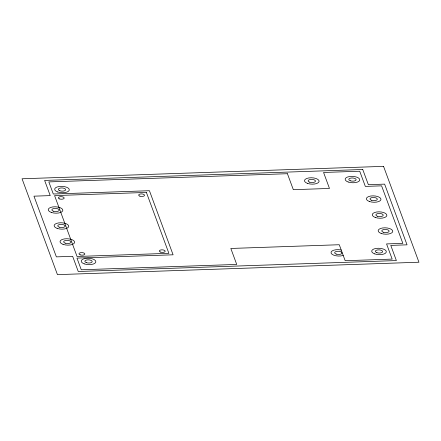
<?xml version="1.0" encoding="UTF-8"?>
<svg xmlns="http://www.w3.org/2000/svg" width="441" height="441" viewBox="0 0 441 441"><rect width="100%" height="100%" fill="white"/><g stroke="black" fill="none" stroke-linecap="round" stroke-linejoin="round"><path stroke-width="0.66" d="M343.214 255.4L342.977 255.499A7.332 3.192 2.6 0 1 331.108 253.106A7.332 3.192 2.6 0 1 340.932 249.964L341.235 250.047M383.554 166.362L22.05 178.776L57.446 274.638L418.95 262.224L383.554 166.362M362.75 169.504L44.624 180.43L50.23 195.606L33.963 196.168L56.376 256.877L72.644 256.32L78.25 271.496L396.376 260.57L390.77 245.394L407.037 244.832L384.624 184.123L368.356 184.68L362.75 169.504M287.422 173.704L48.83 181.901L53.306 194.018L149.427 190.716L173.087 254.799L76.966 258.101L81.276 269.776L236.723 264.435L230.825 248.459L339.272 244.733L345.176 260.714L392.17 259.099L386.564 243.923L402.831 243.36L381.597 185.843L365.33 186.4L359.724 171.224L323.573 172.464L329.471 188.445L293.326 189.685L287.422 173.704M146.401 192.441L54.579 195.595L77.059 256.48L168.881 253.327L146.401 192.441M369.387 201.493A7.332 3.192 2.6 0 0 380.952 199.646A7.332 3.192 2.6 0 0 370.655 196.036A7.332 3.192 2.6 0 0 369.387 201.493M371.526 200.275A3.666 1.593 2.6 0 0 377.309 199.354A3.666 1.593 2.6 0 0 372.16 197.546A3.666 1.593 2.6 0 0 371.526 200.275M375.285 217.474A7.332 3.192 2.6 0 0 386.851 215.621A7.332 3.192 2.6 0 0 376.553 212.016A7.332 3.192 2.6 0 0 375.285 217.474M377.424 216.255A3.666 1.593 2.6 0 0 383.207 215.329A3.666 1.593 2.6 0 0 378.058 213.527A3.666 1.593 2.6 0 0 377.424 216.255M381.184 233.449A7.332 3.192 2.6 0 0 392.749 231.602A7.332 3.192 2.6 0 0 382.452 227.991A7.332 3.192 2.6 0 0 381.184 233.449M383.323 232.231A3.666 1.593 2.6 0 0 389.105 231.31A3.666 1.593 2.6 0 0 383.957 229.502A3.666 1.593 2.6 0 0 383.323 232.231M51.261 212.419A7.332 3.192 2.6 0 0 62.826 210.572A7.332 3.192 2.6 0 0 52.529 206.961A7.332 3.192 2.6 0 0 51.261 212.419M53.4 211.206A3.666 1.593 2.6 0 0 59.182 210.28A3.666 1.593 2.6 0 0 54.034 208.477A3.666 1.593 2.6 0 0 53.4 211.206M57.159 228.399A7.332 3.192 2.6 0 0 68.724 226.553A7.332 3.192 2.6 0 0 58.427 222.942A7.332 3.192 2.6 0 0 57.159 228.399M59.298 227.181A3.666 1.593 2.6 0 0 65.081 226.255A3.666 1.593 2.6 0 0 59.932 224.452A3.666 1.593 2.6 0 0 59.298 227.181M63.057 244.375A7.332 3.192 2.6 0 0 74.628 242.528A7.332 3.192 2.6 0 0 64.325 238.917A7.332 3.192 2.6 0 0 63.057 244.375M65.196 243.156A3.666 1.593 2.6 0 0 70.979 242.236A3.666 1.593 2.6 0 0 65.83 240.428A3.666 1.593 2.6 0 0 65.196 243.156M374.729 253.895A7.332 3.192 2.6 0 0 386.299 252.048A7.332 3.192 2.6 0 0 375.997 248.437A7.332 3.192 2.6 0 0 374.729 253.895M376.868 252.676A3.666 1.593 2.6 0 0 382.65 251.756A3.666 1.593 2.6 0 0 377.502 249.948A3.666 1.593 2.6 0 0 376.868 252.676M348.186 182.001A7.332 3.192 2.6 0 0 359.751 180.149A7.332 3.192 2.6 0 0 349.454 176.543A7.332 3.192 2.6 0 0 348.186 182.001M350.325 180.782A3.666 1.593 2.6 0 0 356.108 179.856A3.666 1.593 2.6 0 0 350.959 178.054A3.666 1.593 2.6 0 0 350.325 180.782M84.259 263.872A7.332 3.192 2.6 0 0 95.829 262.026A7.332 3.192 2.6 0 0 85.526 258.415A7.332 3.192 2.6 0 0 84.259 263.872M57.716 191.973A7.332 3.192 2.6 0 0 69.281 190.126A7.332 3.192 2.6 0 0 58.984 186.515A7.332 3.192 2.6 0 0 57.716 191.973M307.515 183.395A7.332 3.192 2.6 0 0 319.08 181.549A7.332 3.192 2.6 0 0 308.783 177.938A7.332 3.192 2.6 0 0 307.515 183.395M309.654 182.177A3.666 1.593 2.6 0 0 315.436 181.251A3.666 1.593 2.6 0 0 310.288 179.448A3.666 1.593 2.6 0 0 309.654 182.177M59.855 190.755A3.666 1.593 2.6 0 0 65.637 189.834A3.666 1.593 2.6 0 0 60.489 188.026A3.666 1.593 2.6 0 0 59.855 190.755M86.397 262.654A3.666 1.593 2.6 0 0 92.18 261.728A3.666 1.593 2.6 0 0 87.031 259.925A3.666 1.593 2.6 0 0 86.397 262.654M336.202 254.077A3.666 1.593 2.6 0 0 341.984 253.151A3.666 1.593 2.6 0 0 336.83 251.348A3.666 1.593 2.6 0 0 336.202 254.077M160.469 252.059A2.933 1.279 2.6 0 0 165.155 251.387A2.933 1.279 2.6 0 0 161.13 249.893A2.933 1.279 2.6 0 0 160.469 252.059M139.891 196.157A2.933 1.279 2.6 0 0 144.516 195.418A2.933 1.279 2.6 0 0 140.398 193.974A2.933 1.279 2.6 0 0 139.891 196.157M80.196 254.848A2.933 1.279 2.6 0 0 84.821 254.11A2.933 1.279 2.6 0 0 80.703 252.665A2.933 1.279 2.6 0 0 80.196 254.848M59.546 198.919A2.933 1.279 2.6 0 0 64.171 198.18A2.933 1.279 2.6 0 0 60.053 196.736A2.933 1.279 2.6 0 0 59.546 198.919"/></g></svg>
